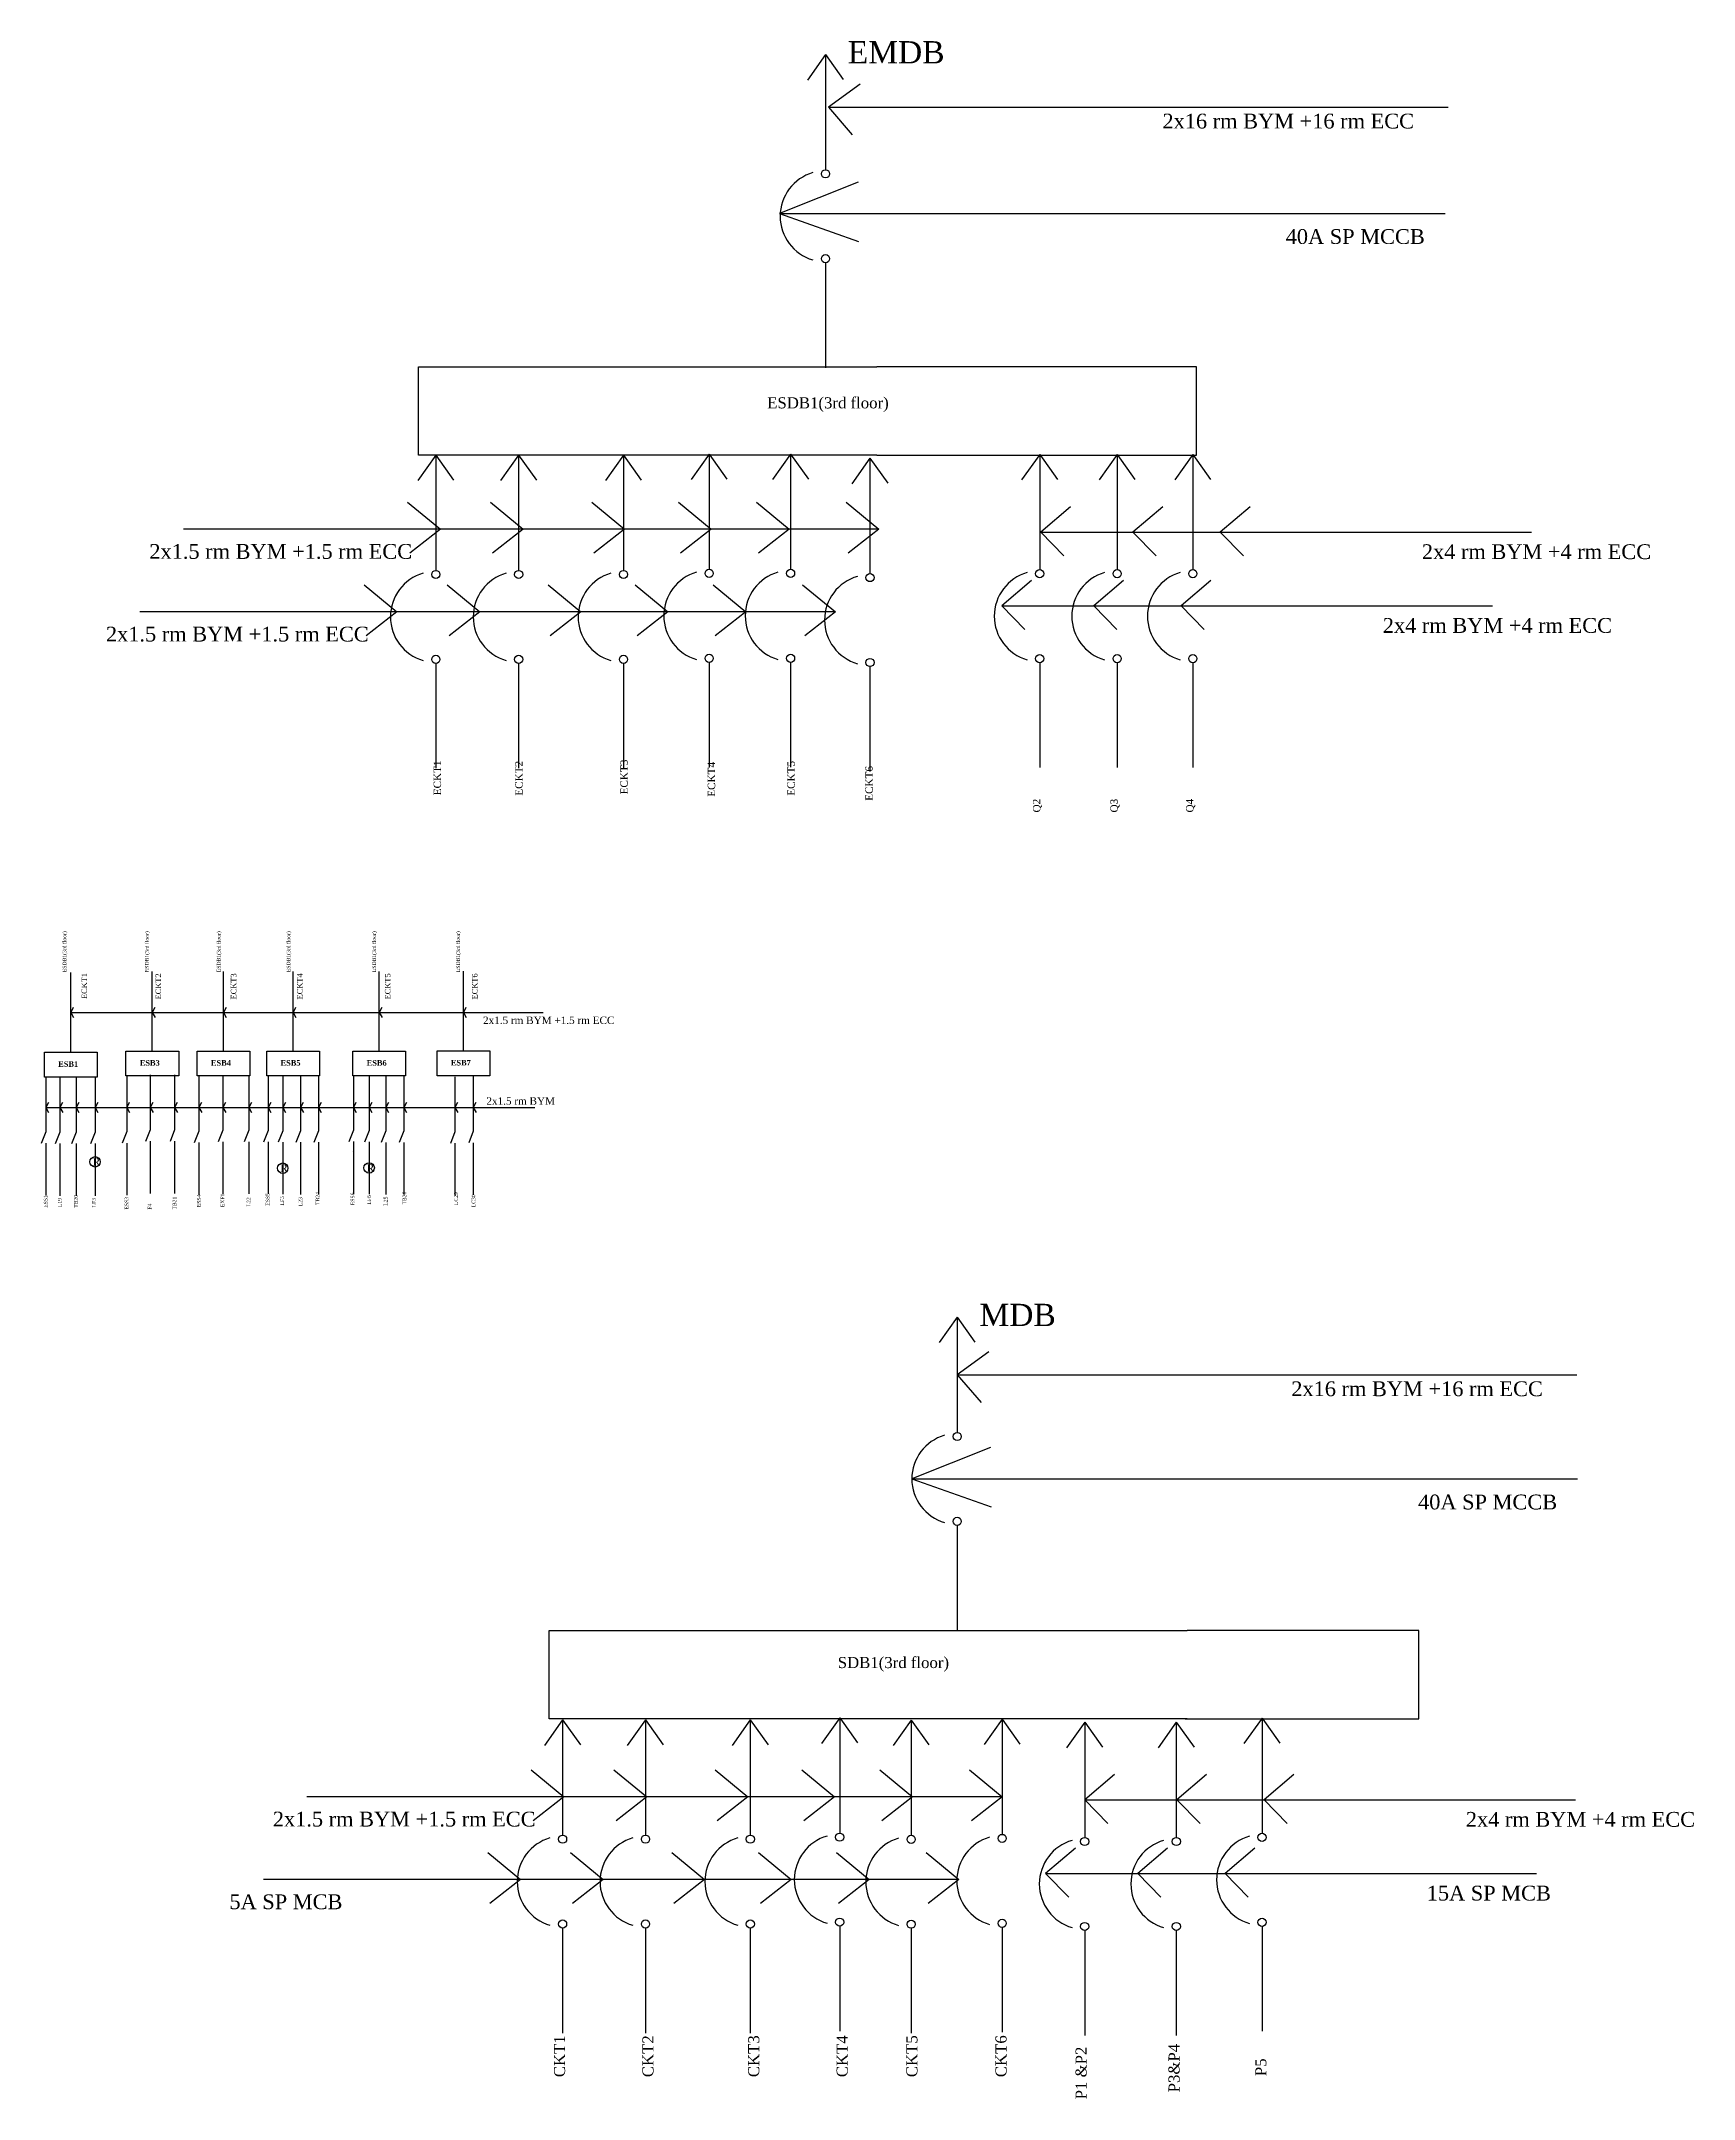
# Model space of a CAD drawing. Header units: inches. Extents: x -6149 to 7056, y -3395 to 4642.
# Drawn here: x 2588 to 7056, y -3395 to 2167 of the extents above; entities that cross this region are included whole.
import ezdxf

# ---------------------------------------------------------------- set-up
doc = ezdxf.new("R2010")
doc.units = ezdxf.units.IN
doc.header["$MEASUREMENT"] = 0
doc.linetypes.add('ACAD_ISO02W100', pattern=[15, 12, -3])
doc.layers.add('Diagram', color=248, linetype='ACAD_ISO02W100')
doc.styles.get("Standard").update_dxf_attribs({"font": 'times.ttf', "height": 6})

# ---------------------------------------------------------------- blocks, each defined once
blk = doc.blocks.new('breaker')
at = {"layer": 'Diagram', "linetype": 'Continuous'}
for p, q in [((0, 0), (-49, -69)), ((0, 0), (0, -311.5)), ((0, 0), (48, -67.5)), ((0, -563), (0, -846.5))]:
    blk.add_line(p, q, dxfattribs=at)
for centre in [(0, -322.5), (0, -552)]:
    blk.add_circle(centre, 11, dxfattribs=at)
blk.add_arc((0, -437.25), 122.75, 106.14744, 253.8355, dxfattribs=at)
blk = doc.blocks.new('SWITCH')
at = {"layer": 'Diagram', "linetype": 'Continuous'}
for p, q in [((0, 0), (0, -135.5)), ((0, -148.5), (-12.5, -180)), ((0, -135.5), (0, -148.5)), ((-1, -205), (-1, -205)), ((0, -179.5), (0, -320.5))]:
    blk.add_line(p, q, dxfattribs=at)

msp = doc.modelspace()

# ---------------------------------------------------------------- linework, layer by layer
at = {"layer": 'Diagram', "linetype": 'Continuous'}
for p, q in [((4802, 2050), (4716.20271, 1988.42431)), ((4716.20271, 1988.42431), (6391.5, 1988.42431)), ((4716.20271, 1988.42431), (4780.5, 1913.5)), ((4796.5, 1785.57569), (4583.95272, 1701.01828)), ((4583.95271, 1701), (6383.5, 1701)), ((4583.95272, 1701.01828), (4798, 1625.57569)), ((5711.49069, 1286.78162), (4847.44633, 1286.78162)), ((4847.44633, 1286.78162), (4847.44633, 1286.78162)), ((5711.49069, 1047.78162), (5711.49069, 1286.78162)), ((4847.44633, 1047.78162), (5055.66237, 1047.78162)), ((5055.66237, 1047.78162), (5079.60486, 1047.78162)), ((5079.60486, 1047.78162), (5711.49069, 1047.78162)), ((3578.80975, 920.5), (3667.19025, 848)), ((3802.80975, 920.5), (3891.19025, 848)), ((4076.30975, 920.5), (4164.69025, 848)), ((4310.80975, 920.5), (4399.19025, 848)), ((4521.80975, 920.5), (4610.19025, 848)), ((4764, 920.5), (4852.3805, 848)), ((5371, 908), (5290.3744, 840)), ((5620, 908), (5539.3744, 840)), ((5856, 908), (5775.3744, 840)), ((4852.3805, 848), (2972.5, 848)), ((3667.19025, 848), (3584.30975, 782.5)), ((3891.19025, 848), (3808.30975, 782.5)), ((4164.69025, 848), (4081.80975, 782.5)), ((4399.19025, 848), (4316.30975, 782.5)), ((4610.19025, 848), (4527.30975, 782.5)), ((4852.3805, 848), (4769.5, 782.5)), ((5290.3744, 840), (6617, 840)), ((5290.3744, 840), (5353, 776)), ((5539.3744, 840), (5602, 776)), ((5775.3744, 840), (5838, 776)), ((3461.46879, 697.06173), (3549.84928, 624.56173)), ((3685.46879, 697.06173), (3773.84928, 624.56173)), ((3958.96879, 697.06173), (4047.34928, 624.56173)), ((4193.46879, 697.06173), (4281.84928, 624.56173)), ((4404.46879, 697.06173), (4492.84928, 624.56173)), ((4646.65904, 697.06173), (4735.03953, 624.56173)), ((5265.33348, 708.69356), (5184.70788, 640.69356)), ((5514.33348, 708.69356), (5433.70788, 640.69356)), ((5750.33348, 708.69356), (5669.70788, 640.69356)), ((4735.03953, 624.56173), (2855.15904, 624.56173)), ((3549.84928, 624.56173), (3466.96879, 559.06173)), ((3773.84928, 624.56173), (3690.96879, 559.06173)), ((4047.34928, 624.56173), (3964.46879, 559.06173)), ((4281.84928, 624.56173), (4198.96879, 559.06173)), ((4492.84928, 624.56173), (4409.96879, 559.06173)), ((4735.03953, 624.56173), (4652.15904, 559.06173)), ((5184.70788, 640.69356), (6511.33348, 640.69356)), ((5184.70788, 640.69356), (5247.33348, 576.69356)), ((5433.70788, 640.69356), (5496.33348, 576.69356)), ((5669.70788, 640.69356), (5732.33348, 576.69356)), ((2667.99409, -565.91542), (2667.99409, -350.91542)), ((2888.58683, -562.71838), (2888.58683, -347.71838)), ((3081.08684, -562.71838), (3081.08684, -347.71838)), ((3269.08683, -562.71838), (3269.08683, -347.71838)), ((3502.08683, -562.71838), (3502.08683, -347.71838)), ((3729.45929, -562.21838), (3729.45929, -347.21838)), ((2674.99409, -444.91542), (2667.99409, -458.41542)), ((2667.99409, -458.41542), (3945.45929, -458.41542)), ((2667.99409, -458.41542), (2675.49409, -471.91542)), ((2895.58683, -444.91542), (2888.58683, -458.41542)), ((2888.58683, -458.41542), (2896.08683, -471.91542)), ((3088.08684, -444.91542), (3081.08684, -458.41542)), ((3081.08684, -458.41542), (3088.58684, -471.91542)), ((3276.08683, -444.91542), (3269.08683, -458.41542)), ((3269.08683, -458.41542), (3276.58683, -471.91542)), ((3509.08683, -444.91542), (3502.08683, -458.41542)), ((3502.08683, -458.41542), (3509.58683, -471.91542)), ((3736.45929, -444.91542), (3729.45929, -458.41542)), ((3729.45929, -458.41542), (3736.95929, -471.91542)), ((2607.54957, -702.21838), (2600.54957, -715.71838)), ((2600.54957, -715.71838), (3922.45929, -715.71838)), ((2600.54957, -715.71838), (2608.04957, -729.21838)), ((2645.79181, -702.21838), (2638.79181, -715.71838)), ((2638.79181, -715.71838), (2646.29181, -729.21838)), ((2689.86654, -702.21838), (2682.86654, -715.71838)), ((2682.86654, -715.71838), (2690.36654, -729.21838)), ((2740.86654, -702.21838), (2733.86654, -715.71838)), ((2733.86654, -715.71838), (2741.36654, -729.21838)), ((2826.42018, -702.21838), (2819.42018, -715.71838)), ((2819.42018, -715.71838), (2826.92018, -729.21838)), ((2890.09347, -702.21838), (2883.09347, -715.71838)), ((2883.09347, -715.71838), (2890.59347, -729.21838)), ((2955.95929, -702.21838), (2948.95929, -715.71838)), ((2948.95929, -715.71838), (2956.45929, -729.21838)), ((3021.55481, -702.21838), (3014.55481, -715.71838)), ((3014.55481, -715.71838), (3022.05481, -729.21838)), ((3086.53103, -702.21838), (3079.53103, -715.71838)), ((3079.53103, -715.71838), (3087.03103, -729.21838)), ((3156.45929, -702.21838), (3149.45929, -715.71838)), ((3149.45929, -715.71838), (3156.95929, -729.21838)), ((3208.764, -702.21838), (3201.764, -715.71838)), ((3201.764, -715.71838), (3209.264, -729.21838)), ((3248.1892, -702.21838), (3241.1892, -715.71838)), ((3241.1892, -715.71838), (3248.6892, -729.21838)), ((3296.3566, -702.21838), (3289.3566, -715.71838)), ((3289.3566, -715.71838), (3296.8566, -729.21838)), ((3344.95929, -702.21838), (3337.95929, -715.71838)), ((3337.95929, -715.71838), (3345.45929, -729.21838)), ((3439.01408, -702.21838), (3432.01408, -715.71838)), ((3432.01408, -715.71838), (3439.51408, -729.21838)), ((3481.71956, -702.21838), (3474.71956, -715.71838)), ((3474.71956, -715.71838), (3482.21956, -729.21838)), ((3526.99536, -702.21838), (3519.99536, -715.71838)), ((3519.99536, -715.71838), (3527.49536, -729.21838)), ((3575.45929, -702.21838), (3568.45929, -715.71838)), ((3568.45929, -715.71838), (3575.95929, -729.21838)), ((3713.74347, -702.21838), (3706.74347, -715.71838)), ((3706.74347, -715.71838), (3714.24347, -729.21838)), ((3763.39468, -702.21838), (3756.39468, -715.71838)), ((3756.39468, -715.71838), (3763.89468, -729.21838)), ((5150.3244, -1376.1448), (5064.52711, -1437.72049)), ((5064.52711, -1437.72049), (6739.8244, -1437.72049)), ((5064.52711, -1437.72049), (5128.8244, -1512.6448)), ((5154.3244, -1634.6448), (4941.77711, -1719.20221)), ((4941.77711, -1719.20221), (5155.8244, -1794.6448)), ((4941.77711, -1719.22049), (6741.3244, -1719.22049)), ((3961.02711, -2367.47049), (3961.02711, -2128.47049)), ((3961.02711, -2128.47049), (4446.52711, -2128.47049)), ((6312.52711, -2128.47049), (5686.02711, -2128.47049)), ((6312.52711, -2367.47049), (6312.52711, -2128.47049)), ((4446.52711, -2367.47049), (3961.02711, -2367.47049)), ((5680.64128, -2367.47049), (6312.52711, -2367.47049)), ((3912.63415, -2505.6448), (4001.01465, -2578.1448)), ((4136.63415, -2505.6448), (4225.01465, -2578.1448)), ((4410.13415, -2505.6448), (4498.51465, -2578.1448)), ((4644.63415, -2505.6448), (4733.01465, -2578.1448)), ((4855.63415, -2505.6448), (4944.01465, -2578.1448)), ((5097.8244, -2505.6448), (5186.2049, -2578.1448)), ((5489.8244, -2518.1448), (5409.1988, -2586.1448)), ((5738.8244, -2518.1448), (5658.1988, -2586.1448)), ((5974.8244, -2518.1448), (5894.1988, -2586.1448)), ((5186.2049, -2578.1448), (3306.3244, -2578.1448)), ((4001.01465, -2578.1448), (3918.13415, -2643.6448)), ((4225.01465, -2578.1448), (4142.13415, -2643.6448)), ((4498.51465, -2578.1448), (4415.63415, -2643.6448)), ((4733.01465, -2578.1448), (4650.13415, -2643.6448)), ((4944.01465, -2578.1448), (4861.13415, -2643.6448)), ((5186.2049, -2578.1448), (5103.3244, -2643.6448)), ((5409.1988, -2586.1448), (6735.8244, -2586.1448)), ((5409.1988, -2586.1448), (5471.8244, -2650.1448)), ((5658.1988, -2586.1448), (5720.8244, -2650.1448)), ((5894.1988, -2586.1448), (5956.8244, -2650.1448)), ((5384.15788, -2717.45124), (5303.53228, -2785.45124)), ((5633.15788, -2717.45124), (5552.53228, -2785.45124)), ((5869.15788, -2717.45124), (5788.53228, -2785.45124)), ((3795.29319, -2729.08307), (3883.67368, -2801.58307)), ((4019.29319, -2729.08307), (4107.67368, -2801.58307)), ((4292.79319, -2729.08307), (4381.17368, -2801.58307)), ((4527.29319, -2729.08307), (4615.67368, -2801.58307)), ((4738.29319, -2729.08307), (4826.67368, -2801.58307)), ((4980.48343, -2729.08307), (5068.86393, -2801.58307)), ((5068.86393, -2801.58307), (3188.98343, -2801.58307)), ((3883.67368, -2801.58307), (3800.79319, -2867.08307)), ((4107.67368, -2801.58307), (4024.79319, -2867.08307)), ((4381.17368, -2801.58307), (4298.29319, -2867.08307)), ((4615.67368, -2801.58307), (4532.79319, -2867.08307)), ((4826.67368, -2801.58307), (4743.79319, -2867.08307)), ((5068.86393, -2801.58307), (4985.98343, -2867.08307)), ((5303.53228, -2785.45124), (6630.15788, -2785.45124)), ((5303.53228, -2785.45124), (5366.15788, -2849.45124)), ((5552.53228, -2785.45124), (5615.15788, -2849.45124)), ((5788.53228, -2785.45124), (5851.15788, -2849.45124))]:
    msp.add_line(p, q, dxfattribs=at)
for points in [[(4847.44633, 1047.78162), (3607.94633, 1047.78162), (3607.94633, 1286.78162), (4847.44633, 1286.78162)], [(4446.52711, -2128.47049), (5686.02711, -2128.47049)], [(5686.02711, -2367.47049), (4446.52711, -2367.47049)]]:
    msp.add_lwpolyline(points, dxfattribs=at)
for points in [[(2596.74409, -565.91542), (2739.24409, -565.91542), (2739.24409, -633.41542), (2596.74409, -633.41542)], [(2817.33683, -562.71838), (2959.83683, -562.71838), (2959.83683, -630.21838), (2817.33683, -630.21838)], [(3009.83684, -562.71838), (3152.33684, -562.71838), (3152.33684, -630.21838), (3009.83684, -630.21838)], [(3197.83683, -562.71838), (3340.33683, -562.71838), (3340.33683, -630.21838), (3197.83683, -630.21838)], [(3430.83683, -562.71838), (3573.33683, -562.71838), (3573.33683, -630.21838), (3430.83683, -630.21838)], [(3658.20929, -562.21838), (3800.70929, -562.21838), (3800.70929, -629.71838), (3658.20929, -629.71838)]]:
    msp.add_lwpolyline(points, close=True, dxfattribs=at)
for centre in [(2733.86654, -862.21838), (3241.1892, -879.52487), (3474.71956, -878.68678)]:
    msp.add_circle(centre, 14.12887, dxfattribs=at)

# ---------------------------------------------------------------- block references
for name, p in [('breaker', (4708.51654, 2130.61805)), ('breaker', (3654.94633, 1047.78162)), ('breaker', (3878.94633, 1047.78162)), ('breaker', (4162.44633, 1047.78162)), ('breaker', (4393.94633, 1050.65069)), ('breaker', (4614.03884, 1050.65069)), ('breaker', (4828.67027, 1039.28162)), ('breaker', (5287.49069, 1049.73309)), ('breaker', (5496.99069, 1049.73309)), ('breaker', (5701.49069, 1049.73309)), ('SWITCH', (2600.54957, -632.7025)), ('SWITCH', (2638.79181, -633.41541)), ('SWITCH', (2682.86654, -633.41541)), ('SWITCH', (2733.86654, -633.41541)), ('SWITCH', (2819.42018, -631.88115)), ('SWITCH', (2883.09347, -626.94905)), ('SWITCH', (2948.95929, -626.94905)), ('SWITCH', (3014.55481, -630.82748)), ('SWITCH', (3079.53103, -628.53074)), ('SWITCH', (3149.45929, -628.53074)), ('SWITCH', (3201.764, -628.67711)), ('SWITCH', (3241.1892, -629.52487)), ('SWITCH', (3289.3566, -629.6011)), ('SWITCH', (3337.95929, -629.6011)), ('SWITCH', (3432.01408, -628.18324)), ('SWITCH', (3474.71956, -628.68678)), ('SWITCH', (3519.99536, -630.09496)), ('SWITCH', (3568.45929, -630.09496)), ('SWITCH', (3706.74347, -632.28538)), ('SWITCH', (3756.39468, -631.03538)), ('breaker', (5064.52711, -1281.97049)), ('breaker', (3997.7049, -2370.28494)), ('breaker', (4221.7049, -2370.28494)), ('breaker', (4505.2049, -2370.28494)), ('breaker', (4746.87869, -2364.98397)), ('breaker', (4940.1238, -2370.83347)), ('breaker', (5186.2049, -2368.33347)), ('breaker', (5409.1988, -2376.77684)), ('breaker', (5656.6988, -2376.77684)), ('breaker', (5888.52711, -2365.51901))]:
    msp.add_blockref(name, p, dxfattribs=at)

# ---------------------------------------------------------------- texts
at = {"layer": 'Diagram', "linetype": 'Continuous', "attachment_point": 1}
for s, insert, char_height, width in [('EMDB', (4768.51654, 2166.61805), 60, 140.5), ('\\pt720;2x16 rm BYM +16 rm ECC', (5619.23234, 1970.57158), 40, 853.2676557), ('40A SP MCCB', (5952.48636, 1658.58611), 40, 881.9204851), ('ESDB1(3rd floor)', (4550.81682, 1204.12736), 30, 554.5), ('2x1.5 rm BYM +1.5 rm ECC', (2880.5, 807.5), 40, 886), ('2x4 rm BYM +4 rm ECC', (6320.57951, 806.78086), 40, 881.9204851), ('2x1.5 rm BYM +1.5 rm ECC', (2763.15904, 584.06173), 40, 886), ('2x4 rm BYM +4 rm ECC', (6214.91299, 607.47442), 40, 881.9204851), ('2x1.5 rm BYM +1.5 rm ECC', (3782.57952, -469.70074), 20, 415.5), ('{\\fTimes New Roman|b1|i0|c0|p18;ESB1}', (2633.97179, -590.49304), 15, 185), ('{\\fTimes New Roman|b1|i0|c0|p18;ESB3}', (2854.56454, -587.296), 15, 185), ('{\\fTimes New Roman|b1|i0|c0|p18;ESB4}', (3047.06454, -587.296), 15, 185), ('{\\fTimes New Roman|b1|i0|c0|p18;ESB5}', (3235.06454, -587.296), 15, 185), ('{\\fTimes New Roman|b1|i0|c0|p18;ESB6}', (3468.06454, -587.296), 15, 185), ('{\\fTimes New Roman|b1|i0|c0|p18;ESB7}', (3695.43699, -586.796), 15, 185), ('2x1.5 rm BYM', (3791.76044, -687.81049), 20, 415.5), ('R', (2727.48096, -852.45995), 20, 21.2034511), ('R', (3234.8038, -869.69362), 20, 21.2034511), ('R', (3468.33057, -869.1742), 20, 21.2034511), ('MDB', (5124.52711, -1245.97049), 60, 140.5), ('\\pt720;2x16 rm BYM +16 rm ECC', (5967.55674, -1455.57322), 40, 853.2676557), ('40A SP MCCB', (6310.31076, -1761.63438), 40, 881.9204851), ('SDB1(3rd floor)', (4741.52711, -2200.47049), 30, 554.5), ('2x1.5 rm BYM +1.5 rm ECC', (3214.3244, -2618.6448), 40, 886), ('2x4 rm BYM +4 rm ECC', (6439.40391, -2619.36394), 40, 881.9204851), ('15A SP MCB', (6333.73739, -2818.67038), 40, 881.9204851), ('5A SP MCB', (3096.98343, -2842.08307), 40, 886)]:
    msp.add_mtext(s, dxfattribs=dict(at, insert=insert, char_height=char_height, width=width))
at = {"layer": 'Diagram', "attachment_point": 1, "rotation": 90}
for s, insert, char_height, width in [('ECKT3', (4153.98065, 130.76267), 20, 37), ('ECKT1', (3649.1717, 128.51033), 20, 37), ('ECKT2', (3869.63363, 127.36901), 20, 37), ('ECKT4', (4390.1483, 124.47533), 20, 37), ('ECKT5', (4605.34821, 127.17576), 20, 37), ('ECKT6', (4816.30672, 113.56464), 20, 37), ('Q2', (5269.14823, 81.94214), 20, 37), ('Q3', (5478.64823, 81.94214), 20, 37), ('Q4', (5683.14823, 81.94214), 20, 37), ('\\pi-30,l30,t30;ESDB1(3rd floor)', (2645.9927, -349.59864), 10, 151.5301455), ('\\pi-30,l30,t30;ESDB1(3rd floor)', (2868.9927, -349.59864), 10, 151.5301455), ('\\pi-30,l30,t30;ESDB1(3rd floor)', (3062.9927, -349.59864), 10, 151.5301455), ('\\pi-30,l30,t30;ESDB1(3rd floor)', (3251.4927, -349.59864), 10, 151.5301455), ('\\pi-30,l30,t30;ESDB1(3rd floor)', (3482.9927, -349.59864), 10, 151.5301455), ('\\pi-30,l30,t30;ESDB1(3rd floor)', (3709.9927, -349.59864), 10, 151.5301455), ('ECKT1', (2697.18668, -422.21375), 15, 37), ('ECKT2', (2897.267, -423.35505), 15, 37), ('ECKT3', (3100.767, -423.35505), 15, 37), ('ECKT4', (3279.767, -423.35505), 15, 37), ('ECKT5', (3517.267, -423.35505), 15, 37), ('ECKT6', (3752.767, -423.35505), 15, 37), ('TB24', (3330.44421, -978.78656), 10, 37), ('TB26', (3565.44421, -977.78655), 10, 37), ('LC29', (3704.59446, -979.15118), 10, 37), ('ESS1', (2595.35147, -986.48359), 10, 37), ('L19', (2633.35147, -984.48359), 10, 37), ('TB20', (2676.85147, -986.48359), 10, 37), ('LF3', (2725.85147, -985.48359), 10, 37), ('ESS3', (2813.94421, -991.27935), 10, 37), ('F4', (2876.44421, -991.27935), 10, 37), ('TB21', (2943.44421, -991.27935), 10, 37), ('ESS4', (3009.44421, -984.78656), 10, 37), ('EXF1', (3073.44421, -984.78656), 10, 37), ('L22', (3143.94421, -982.78656), 10, 37), ('ESS5', (3195.44421, -980.78656), 10, 37), ('LF5', (3234.44421, -980.28656), 10, 37), ('L23', (3283.94421, -982.28656), 10, 37), ('ESS6', (3424.94421, -979.28655), 10, 37), ('LF6', (3469.44421, -977.78655), 10, 37), ('L25', (3514.44421, -980.78655), 10, 37), ('LC30', (3751.85596, -985.10356), 10, 37), ('CKT1', (3974.36244, -3336.12442), 30, 37), ('CKT2', (4213.36244, -3336.12442), 30, 37), ('CKT3', (4499.36244, -3336.12442), 30, 37), ('CKT4', (4738.36244, -3336.12442), 30, 37), ('CKT5', (4926.86244, -3336.12442), 30, 37), ('CKT6', (5167.86244, -3336.12442), 30, 37), ('P1 &P2', (5384.39055, -3396.02247), 30, 156.9229963), ('P3&P4', (5635.6456, -3377.06548), 30, 37), ('P5', (5870.18465, -3333.30997), 30, 37)]:
    msp.add_mtext(s, dxfattribs=dict(at, insert=insert, char_height=char_height, width=width))

doc.saveas('drawing.dxf')
